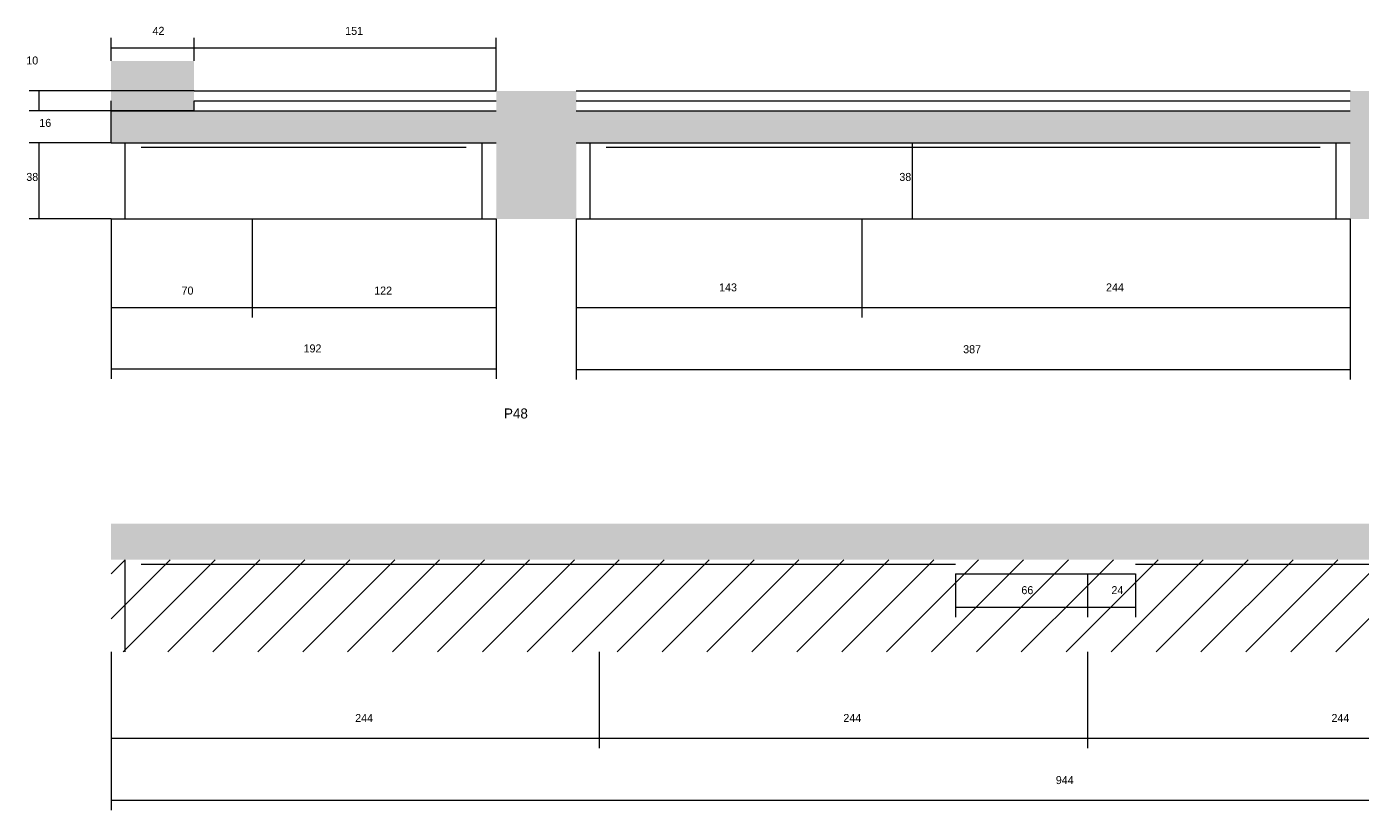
# Model space of a CAD drawing. Header units: metres. Extents: x -10353 to -7596, y 9675 to 10974.
# Drawn here: x -10281 to -9614, y 10499 to 10891 of the extents above; entities that cross this region are included whole.
import ezdxf

# ---------------------------------------------------------------- set-up
doc = ezdxf.new("R2010")
doc.units = ezdxf.units.M
for name, color, linetype in [('COTA', 241, 'Continuous'), ('Hachura', 253, 'Continuous'), ('NOMENCLATURA', 7, 'Continuous'), ('Painéis', 200, 'Continuous'), ('SARR_2.2x7', 40, 'Continuous')]:
    doc.layers.add(name, color=color, linetype=linetype)

msp = doc.modelspace()

# ---------------------------------------------------------------- hatches: boundary and pattern name
at = {"layer": 'COTA'}
h = msp.add_hatch(dxfattribs=at)
h.set_pattern_fill('AR-CONC', scale=0.03)
h.paths.add_polyline_path([(-10046.8, 10794.7), (-10006.8, 10794.7), (-10006.8, 10832.7), (-9620, 10832.7), (-9620, 10794.7), (-9580.8, 10794.7), (-9580.8, 10840.7), (-9377.8, 10840.7), (-9133.8, 10840.7), (-9133.8, 10858.7), (-9620, 10858.7), (-9620, 10848.7), (-10006.8, 10848.7), (-10006.8, 10858.7), (-10046.8, 10858.7), (-10046.8, 10848.7), (-10197.8, 10848.7), (-10197.8, 10858.7), (-10197.8, 10873.7), (-10239.3, 10873.7), (-10239.3, 10832.7), (-10197.8, 10832.7), (-10046.8, 10832.7)])
h = msp.add_hatch(dxfattribs=at)
h.set_pattern_fill('AR-CONC', scale=0.03)
h.paths.add_polyline_path([(-10239.3, 10642.4), (-10239.3, 10624.4), (-9294.8, 10624.4), (-9294.8, 10642.4)])
at = {"layer": 'Hachura'}
h = msp.add_hatch(dxfattribs=at)
h.set_pattern_fill('ANSI31', scale=5)
h.paths.add_polyline_path([(-9995.3, 10624.4), (-10239.3, 10624.4), (-10239.3, 10578.4), (-9995.3, 10578.4)])
h = msp.add_hatch(dxfattribs=at)
h.set_pattern_fill('ANSI31', scale=5)
h.paths.add_polyline_path([(-9751.3, 10578.4), (-9751.3, 10624.4), (-9995.3, 10624.4), (-9995.3, 10578.4)])
h = msp.add_hatch(dxfattribs=at)
h.set_pattern_fill('ANSI31', scale=5)
h.paths.add_polyline_path([(-9507.3, 10578.4), (-9507.3, 10624.4), (-9751.3, 10624.4), (-9751.3, 10578.4)])

# ---------------------------------------------------------------- linework, layer by layer
at = {"layer": 'COTA'}
for p, q in [((-10239.3, 10873.7), (-10239.3, 10885.2)), ((-10197.8, 10873.7), (-10197.8, 10885.2)), ((-10197.8, 10873.7), (-10197.8, 10885.2)), ((-10046.8, 10858.7), (-10046.8, 10885.2)), ((-10239.3, 10880.2), (-10197.8, 10880.2)), ((-10197.8, 10880.2), (-10046.8, 10880.2)), ((-10197.8, 10858.7), (-10280.2, 10858.7)), ((-10275.2, 10848.7), (-10275.2, 10858.7)), ((-10197.8, 10848.7), (-10280.2, 10848.7)), ((-10239.3, 10832.7), (-10239.3, 10853.7)), ((-10239.3, 10848.7), (-10197.8, 10848.7)), ((-10197.8, 10848.7), (-10197.8, 10853.7)), ((-10239.3, 10832.7), (-10280.2, 10832.7)), ((-10275.2, 10794.7), (-10275.2, 10832.7)), ((-9864, 10832.7), (-9833.8, 10832.7)), ((-9838.8, 10794.7), (-9838.8, 10832.7)), ((-10239.3, 10794.7), (-10280.2, 10794.7)), ((-10239.3, 10794.7), (-10239.3, 10714.8)), ((-10239.3, 10794.7), (-10239.3, 10745.4)), ((-10168.8, 10794.7), (-10168.8, 10745.4)), ((-10168.8, 10794.7), (-10168.8, 10745.4)), ((-10046.8, 10794.7), (-10046.8, 10714.8)), ((-10046.8, 10794.7), (-10046.8, 10745.4)), ((-10006.8, 10794.7), (-10006.8, 10714.4)), ((-10006.8, 10794.7), (-10006.8, 10745.4)), ((-9864, 10794.7), (-9864, 10745.4)), ((-9864, 10794.7), (-9864, 10745.4)), ((-9864, 10794.7), (-9833.8, 10794.7)), ((-9620, 10794.7), (-9620, 10714.4)), ((-9620, 10794.7), (-9620, 10745.4)), ((-10239.3, 10750.4), (-10168.8, 10750.4)), ((-10168.8, 10750.4), (-10046.8, 10750.4)), ((-10006.8, 10750.4), (-9864, 10750.4)), ((-9864, 10750.4), (-9620, 10750.4)), ((-10239.3, 10719.8), (-10046.8, 10719.8)), ((-10006.8, 10719.4), (-9620, 10719.4)), ((-9817.3, 10617.4), (-9817.3, 10595.7)), ((-9751.3, 10617.4), (-9751.3, 10595.7)), ((-9751.3, 10617.4), (-9751.3, 10595.7)), ((-9727.3, 10617.4), (-9727.3, 10595.7)), ((-9817.3, 10600.7), (-9751.3, 10600.7)), ((-9751.3, 10600.7), (-9727.3, 10600.7)), ((-10239.3, 10578.4), (-10239.3, 10499.2)), ((-9995.3, 10578.4), (-9995.3, 10530.2)), ((-9995.3, 10578.4), (-9995.3, 10530.2)), ((-9751.3, 10578.4), (-9751.3, 10530.2)), ((-9751.3, 10578.4), (-9751.3, 10530.2)), ((-10239.3, 10566.2), (-10239.3, 10530.2)), ((-10239.3, 10535.2), (-9995.3, 10535.2)), ((-9995.3, 10535.2), (-9751.3, 10535.2)), ((-9751.3, 10535.2), (-9507.3, 10535.2)), ((-10239.3, 10504.2), (-9294.8, 10504.2))]:
    msp.add_line(p, q, dxfattribs=at)
at = {"layer": 'Painéis'}
for p, q in [((-10197.8, 10858.7), (-10046.8, 10858.7)), ((-10006.8, 10858.7), (-9620, 10858.7)), ((-10197.8, 10848.7), (-10046.8, 10848.7)), ((-10006.8, 10848.7), (-9620, 10848.7)), ((-10239.3, 10832.7), (-10197.8, 10832.7)), ((-10197.8, 10832.7), (-10046.8, 10832.7)), ((-10006.8, 10832.7), (-9620, 10832.7)), ((-10239.3, 10794.7), (-10046.8, 10794.7)), ((-10006.8, 10794.7), (-9620, 10794.7))]:
    msp.add_line(p, q, dxfattribs=at)
at = {"layer": 'SARR_2.2x7'}
for p, q in [((-10197.8, 10853.7), (-10046.8, 10853.7)), ((-10006.8, 10853.7), (-9864, 10853.7)), ((-9864, 10853.7), (-9620, 10853.7)), ((-10232.3, 10794.7), (-10232.3, 10832.7)), ((-10224.3, 10830.5), (-10168.8, 10830.5)), ((-10168.8, 10830.5), (-10061.8, 10830.5)), ((-10053.8, 10794.7), (-10053.8, 10832.7)), ((-9999.8, 10794.7), (-9999.8, 10832.7)), ((-9991.8, 10830.5), (-9864, 10830.5)), ((-9864, 10830.5), (-9635, 10830.5)), ((-9627, 10794.7), (-9627, 10832.7)), ((-10232.3, 10578.4), (-10232.3, 10624.4)), ((-10224.3, 10622.2), (-9995.3, 10622.2)), ((-9995.3, 10622.2), (-9817.3, 10622.2)), ((-9727.3, 10622.2), (-9507.3, 10622.2)), ((-9817.3, 10617.4), (-9751.3, 10617.4)), ((-9751.3, 10617.4), (-9727.3, 10617.4))]:
    msp.add_line(p, q, dxfattribs=at)

# ---------------------------------------------------------------- texts
at = {"layer": 'COTA'}
for s, p in [('42', (-10218.6, 10886.7)), ('151', (-10122.3, 10886.7)), ('10', (-10281.7, 10871.9)), ('16', (-10275.2, 10840.7)), ('38', (-10281.7, 10813.7)), ('38', (-9845.3, 10813.7)), ('143', (-9935.4, 10758.5)), ('244', (-9742, 10758.5)), ('70', (-10204.1, 10756.9)), ('122', (-10107.8, 10756.9)), ('192', (-10143.1, 10728)), ('387', (-9813.4, 10727.6)), ('66', (-9784.3, 10607.2)), ('24', (-9739.3, 10607.2)), ('244', (-10117.3, 10543.3)), ('244', (-9873.3, 10543.3)), ('244', (-9629.3, 10543.3)), ('944', (-9767.1, 10512.3))]:
    msp.add_text(s, height=4, dxfattribs=at).set_placement(p)
at = {"layer": 'NOMENCLATURA'}
msp.add_text('P48', height=5, dxfattribs=at).set_placement((-10042.9, 10695))

doc.saveas('drawing.dxf')
